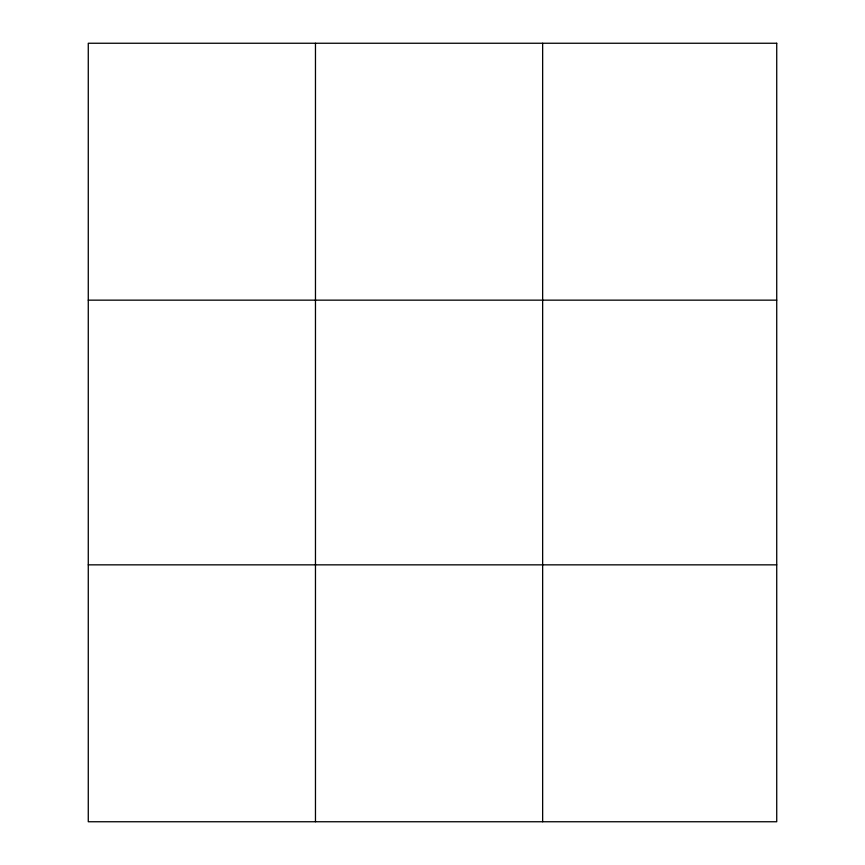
<?xml version="1.0" encoding="UTF-8"?>
<svg xmlns="http://www.w3.org/2000/svg" width="865" height="865" viewBox="0 0 865 865"><rect width="100%" height="100%" fill="white"/><g stroke="black" fill="none" stroke-linecap="round" stroke-linejoin="round"><path stroke-width="1.3" d="M315.466 821.75L315.466 43.25M542.647 821.75L542.647 43.25M88.273 300.155L776.727 300.155M88.273 564.845L776.727 564.845M776.727 43.25L776.727 821.75L88.273 821.75L88.273 43.25L776.727 43.25"/></g></svg>
